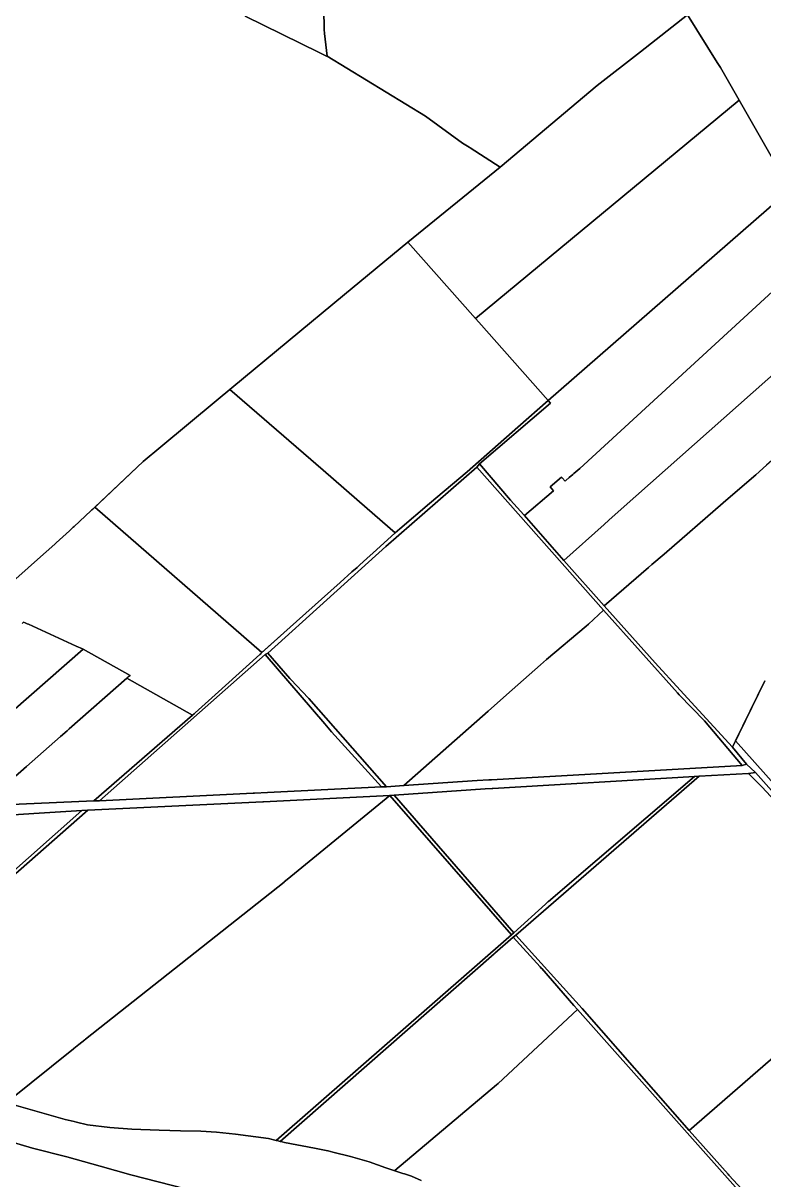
# Model space of a CAD drawing. Header units: metres. Extents: x 3 to 1005126, y 39 to 4383651.
# Drawn here: x 485917 to 486588, y 4370347 to 4371396 of the extents above; entities that cross this region are included whole.
import ezdxf

# ---------------------------------------------------------------- set-up
doc = ezdxf.new("R2010")
doc.units = ezdxf.units.M
doc.header["$MEASUREMENT"] = 0
doc.layers.add('TM_Llucmajor', color=7, linetype='Continuous')

msp = doc.modelspace()

# ---------------------------------------------------------------- linework, layer by layer
at = {"layer": 'TM_Llucmajor', "linetype": 'Continuous', "flags": 128}
for points in [[(486189.6, 4371409), (486189.9, 4371388.7), (486190.1, 4371387.1), (486190.2, 4371386.1), (486192.4, 4371365.5), (486192, 4371365.7), (486185.4, 4371368.9), (486118.4, 4371401.9)], [(486518.8, 4371403.1), (486476.1, 4371369.6), (486437, 4371339.1), (486349.3, 4371265.1), (486322, 4371282.5), (486321.2, 4371283), (486315.2, 4371286.8), (486281.5, 4371311.1), (486192.4, 4371365.5), (486190.2, 4371386.1), (486190.1, 4371387.1), (486189.9, 4371388.7), (486189.6, 4371409)], [(486657.8, 4371413.7), (486644.4, 4371357.1), (486639.8, 4371337.4), (486631.4, 4371302.1), (486623.5, 4371268.7), (486623.1, 4371266.8), (486614.1, 4371228.8), (486607.5, 4371225.5), (486602, 4371236.4), (486598.3, 4371268.7), (486565.6, 4371325.8), (486549.8, 4371353.2), (486548.6, 4371355.3), (486545.7, 4371359.9), (486518.8, 4371403.1)], [(486118.4, 4371401.9), (486185.4, 4371368.9), (486192, 4371365.7), (486192.4, 4371365.5), (486281.5, 4371311.1), (486315.2, 4371286.8), (486321.2, 4371283), (486322, 4371282.5), (486349.3, 4371265.1), (486265.7, 4371197), (486208.3, 4371149.6), (486106.1, 4371065.1), (486091.9, 4371053.2), (486041.9, 4371011.6), (486026, 4370998.3), (485980.3, 4370955.2), (485979.4, 4370954.4), (485978.6, 4370953.7), (485963.5, 4370939.5), (485962.7, 4370938.7), (485959.1, 4370935.4), (485947.3, 4370924.6), (485946, 4370923.5), (485930.2, 4370909.5), (485882.2, 4370866.9)], [(486588.8, 4370799.7), (486559.5, 4370739.4), (486512.2, 4370791.2), (486489.6, 4370815.9), (486489.6, 4370815.9), (486443.5, 4370867.6), (486483.4, 4370902.2), (486486.5, 4370905), (486497.6, 4370914.5), (486551.1, 4370960.9), (486574.5, 4370981.1), (486580.7, 4370986.4), (486590.3, 4370994.9)], [(485882.2, 4370866.9), (485930.2, 4370909.5), (485946, 4370923.5), (485947.3, 4370924.6), (485959.1, 4370935.4), (485962.7, 4370938.7), (485963.5, 4370939.5), (485978.6, 4370953.7), (485979.4, 4370954.4), (485980.3, 4370955.2), (485982.2, 4370957.1), (486133.5, 4370825.2), (486132.9, 4370824.6), (486132.5, 4370824.2), (486131.6, 4370823.4), (486091, 4370786.9), (486073.1, 4370770.7), (486072, 4370769.8), (486070.6, 4370768.6), (486011.2, 4370802), (486012.4, 4370803.1), (486014.1, 4370804.5), (485971.6, 4370828.3), (485970.9, 4370828.6), (485965.4, 4370831.1), (485922.1, 4370850.8), (485921, 4370851.3), (485919.2, 4370852.2), (485917.7, 4370852.9), (485916.3, 4370851.6)], [(485916.3, 4370851.6), (485917.7, 4370852.9), (485919.2, 4370852.2), (485921, 4370851.3), (485922.1, 4370850.8), (485965.4, 4370831.1), (485970.9, 4370828.6), (485971.6, 4370828.3), (485907.5, 4370772.1)], [(485907.5, 4370772.1), (485971.6, 4370828.3), (486014.1, 4370804.5), (486012.4, 4370803.1), (486011.2, 4370802), (485958.8, 4370756.1), (485958.7, 4370755.9), (485957, 4370754.4), (485951.2, 4370749.3), (485920.3, 4370722.1), (485879.7, 4370686.3)], [(486689.6, 4370602.3), (486562.4, 4370745.3), (486588.8, 4370799.7)], [(486740.8, 4370535.9), (486580.3, 4370716.4), (486572.2, 4370724.2), (486559.5, 4370739.4), (486562.4, 4370745.3), (486689.6, 4370602.3)], [(485879.7, 4370686.3), (485981.3, 4370690.9), (485986.3, 4370691), (486125.5, 4370697.8), (486126.8, 4370697.9), (486138.5, 4370698.4), (486241.6, 4370703.5), (486246.3, 4370703.7), (486261.9, 4370704.8), (486328.4, 4370709.2), (486338.9, 4370709.9), (486341.2, 4370710), (486568.3, 4370723), (486572.2, 4370724.2), (486580.3, 4370716.4), (486580.3, 4370716.4), (486574.1, 4370715.5), (486529.4, 4370713.2), (486525, 4370713), (486342.6, 4370702.1), (486342, 4370702.1), (486335.7, 4370701.6), (486253.2, 4370696.1), (486249.2, 4370695.8), (486134.9, 4370690), (486134.3, 4370690), (485975.8, 4370682.3), (485970.5, 4370682.1), (485926.9, 4370679.4), (485871.1, 4370675.9)], [(485859.9, 4370580.7), (485975.8, 4370682.3), (486134.3, 4370690), (486134.9, 4370690), (486249.2, 4370695.8), (486156.3, 4370619.7), (486153.7, 4370617.5), (486153.5, 4370617.3), (485973.7, 4370474.9), (485973.2, 4370474.4), (485967.8, 4370470.2), (485963.2, 4370466.5), (485962.9, 4370466.3), (485904.6, 4370419.4)], [(485904.6, 4370419.4), (485962.9, 4370466.3), (485963.2, 4370466.5), (485967.8, 4370470.2), (485973.2, 4370474.4), (485973.7, 4370474.9), (486153.5, 4370617.3), (486153.7, 4370617.5), (486156.3, 4370619.7), (486249.2, 4370695.8), (486359.3, 4370569.6), (486146.5, 4370383.2), (486139.5, 4370384.9), (486109.6, 4370389), (486092.4, 4370390.7), (486078.2, 4370391.5), (486059.7, 4370392), (486040.4, 4370392.5), (486015.8, 4370393.5), (485995.8, 4370395), (485975.4, 4370397.2), (485965.5, 4370399.7), (485963.4, 4370400.2), (485955.3, 4370402.2), (485911.1, 4370414.8)], [(486584.3, 4370321.6), (486556.3, 4370351.7), (486555.6, 4370352.5), (486555.6, 4370352.5), (486520.2, 4370392.1), (486713.7, 4370560.4), (486882.4, 4370370.3), (486883.9, 4370368.5), (486954.8, 4370289.7)], [(486277.7, 4370347), (486268.8, 4370350.8), (486262.5, 4370352.8), (486261, 4370353.2), (486261, 4370353.2), (486253.7, 4370355.7), (486253.9, 4370355.9), (486346, 4370433.7), (486347.3, 4370434.7), (486419.1, 4370501.7), (486581.5, 4370319.1)], [(485911.1, 4370414.8), (485955.3, 4370402.2), (485963.4, 4370400.2), (485965.5, 4370399.7), (485975.4, 4370397.2), (485995.8, 4370395), (486015.8, 4370393.5), (486040.4, 4370392.5), (486059.7, 4370392), (486078.2, 4370391.5), (486092.4, 4370390.7), (486109.6, 4370389), (486139.5, 4370384.9), (486146.5, 4370383.2), (486148.3, 4370382.7), (486150, 4370382.3), (486151.8, 4370381.8), (486154, 4370381.3), (486181, 4370376.2), (486193, 4370373.6), (486193.3, 4370373.6), (486197.7, 4370372.5), (486213.7, 4370368.6), (486230.7, 4370363.8), (486245.8, 4370358.4), (486253.7, 4370355.7), (486261, 4370353.2), (486262.5, 4370352.8), (486268.8, 4370350.8), (486277.7, 4370347)], [(485903.5, 4370382.7), (485925.8, 4370376.1), (485956.7, 4370368.2), (485986.9, 4370359.8), (486014.7, 4370352.1), (486064.4, 4370339.2)], [(486064.4, 4370339.2), (486014.7, 4370352.1), (485986.9, 4370359.8), (485956.7, 4370368.2), (485925.8, 4370376.1), (485903.5, 4370382.7)]]:
    msp.add_lwpolyline(points, dxfattribs=at)
for points in [[(486326.8, 4371128), (486265.7, 4371197), (486349.3, 4371265.1), (486437, 4371339.1), (486476.1, 4371369.6), (486518.8, 4371403.1), (486545.7, 4371359.9), (486548.6, 4371355.3), (486549.8, 4371353.2), (486565.6, 4371325.8), (486326.8, 4371128)], [(486329.8, 4371124.7), (486326.8, 4371128), (486565.6, 4371325.8), (486598.3, 4371268.7), (486602, 4371236.4), (486392.7, 4371053.6), (486329.8, 4371124.7)], [(486371.2, 4370949.3), (486370.7, 4370949.9), (486358.6, 4370963.2), (486330.5, 4370996.1), (486394.7, 4371051.2), (486392.7, 4371053.6), (486602, 4371236.4), (486629.1, 4371183.3), (486629.2, 4371183.2), (486421.3, 4370991.9), (486416, 4370987.4), (486415, 4370986.5), (486411.8, 4370983.8), (486408.6, 4370981), (486407.9, 4370980.5), (486405.3, 4370983.5), (486404.7, 4370984.2), (486394.5, 4370975.5), (486397.6, 4370971.8), (486371.2, 4370949.3)], [(486106.1, 4371065.1), (486208.3, 4371149.6), (486265.7, 4371197), (486326.8, 4371128), (486329.8, 4371124.7), (486392.7, 4371053.6), (486365.1, 4371029.3), (486319.4, 4370989), (486285.3, 4370960.2), (486258.3, 4370937.4), (486254.2, 4370933.7), (486228.8, 4370955.8), (486188.9, 4370990.4), (486104.4, 4371063.7), (486106.1, 4371065.1)], [(486629.2, 4371183.2), (486657.9, 4371131.9), (486458.7, 4370955.1), (486447.7, 4370945.3), (486443.3, 4370941.3), (486406.8, 4370908.7), (486371.2, 4370949.3), (486397.6, 4370971.8), (486394.5, 4370975.5), (486404.7, 4370984.2), (486405.3, 4370983.5), (486407.9, 4370980.5), (486408.6, 4370981), (486411.8, 4370983.8), (486415, 4370986.5), (486416, 4370987.4), (486421.3, 4370991.9), (486629.2, 4371183.2)], [(486443.5, 4370867.6), (486406.8, 4370908.7), (486443.3, 4370941.3), (486447.7, 4370945.3), (486458.7, 4370955.1), (486657.9, 4371131.9), (486687.8, 4371080.3), (486675.7, 4371069.7), (486665, 4371060.3), (486590.3, 4370994.9), (486580.7, 4370986.4), (486574.5, 4370981.1), (486551.1, 4370960.9), (486497.6, 4370914.5), (486486.5, 4370905), (486483.4, 4370902.2), (486443.5, 4370867.6)], [(486133.5, 4370825.2), (485982.2, 4370957.1), (486026, 4370998.3), (486041.9, 4371011.6), (486091.9, 4371053.2), (486104.4, 4371063.7), (486188.9, 4370990.4), (486228.8, 4370955.8), (486254.2, 4370933.7), (486237.2, 4370918.4), (486225.5, 4370907.8), (486221.7, 4370904.4), (486219.6, 4370902.4), (486215, 4370898.4), (486204.2, 4370888.7), (486164.9, 4370853.5), (486159, 4370848.2), (486133.5, 4370825.2)], [(485981.3, 4370690.9), (486070.6, 4370768.6), (486072, 4370769.8), (486073.1, 4370770.7), (486091, 4370786.9), (486131.6, 4370823.4), (486132.5, 4370824.2), (486132.9, 4370824.6), (486159, 4370848.2), (486164.9, 4370853.5), (486204.2, 4370888.7), (486215, 4370898.4), (486219.6, 4370902.4), (486221.7, 4370904.4), (486225.5, 4370907.8), (486237.2, 4370918.4), (486254.2, 4370933.7), (486258.3, 4370937.4), (486285.3, 4370960.2), (486319.4, 4370989), (486365.1, 4371029.3), (486392.7, 4371053.6), (486394.7, 4371051.2), (486330.5, 4370996.1), (486328.2, 4370993.2), (486245.8, 4370921.3), (486138.9, 4370824.8), (486136.4, 4370823.6), (485986.3, 4370691), (485981.3, 4370690.9)], [(486158.8, 4370801.6), (486138.9, 4370824.8), (486245.8, 4370921.3), (486328.2, 4370993.2), (486442.6, 4370863.6), (486429.3, 4370851), (486427, 4370849.1), (486391.1, 4370818.8), (486385.7, 4370814.1), (486354.9, 4370786.9), (486338.2, 4370772.1), (486261.9, 4370704.8), (486246.3, 4370703.7), (486176, 4370783.5), (486175.6, 4370784), (486159.6, 4370800.7), (486158.8, 4370801.6)], [(486442.6, 4370863.6), (486328.2, 4370993.2), (486330.5, 4370996.1), (486358.6, 4370963.2), (486370.7, 4370949.9), (486406.8, 4370908.7), (486443.5, 4370867.6), (486489.6, 4370815.9), (486512.2, 4370791.2), (486559.5, 4370739.4), (486572.2, 4370724.2), (486568.3, 4370723), (486534.1, 4370763.4), (486511.4, 4370787), (486509.8, 4370788.8), (486442.6, 4370863.6)], [(486261.9, 4370704.8), (486338.2, 4370772.1), (486354.9, 4370786.9), (486385.7, 4370814.1), (486391.1, 4370818.8), (486427, 4370849.1), (486429.3, 4370851), (486442.6, 4370863.6), (486509.8, 4370788.8), (486511.4, 4370787), (486534.1, 4370763.4), (486568.3, 4370723), (486341.2, 4370710), (486338.9, 4370709.9), (486328.4, 4370709.2), (486261.9, 4370704.8)], [(485986.3, 4370691), (486136.4, 4370823.6), (486190.5, 4370760.5), (486196.6, 4370753.4), (486241.6, 4370703.5), (486138.5, 4370698.4), (486126.8, 4370697.9), (486125.5, 4370697.8), (485986.3, 4370691)], [(486190.5, 4370760.5), (486136.4, 4370823.6), (486138.9, 4370824.8), (486158.8, 4370801.6), (486159.6, 4370800.7), (486175.6, 4370784), (486176, 4370783.5), (486246.3, 4370703.7), (486241.6, 4370703.5), (486196.6, 4370753.4), (486190.5, 4370760.5)], [(485879.7, 4370686.3), (485920.3, 4370722.1), (485951.2, 4370749.3), (485957, 4370754.4), (485958.7, 4370755.9), (485958.8, 4370756.1), (486011.2, 4370802), (486070.6, 4370768.6), (485981.3, 4370690.9), (485879.7, 4370686.3)], [(486423.4, 4370502.8), (486363.4, 4370569.2), (486529.4, 4370713.2), (486574.1, 4370715.5), (486585.2, 4370704.4), (486586.3, 4370703.2), (486639.1, 4370646.1), (486651.8, 4370632.4), (486652.4, 4370631.8), (486713.7, 4370560.4), (486520.2, 4370392.1), (486423.4, 4370502.8)], [(486585.2, 4370704.4), (486574.1, 4370715.5), (486580.3, 4370716.4), (486740.8, 4370535.9), (486785.3, 4370486), (486844.1, 4370419.9), (486865.1, 4370395.6), (486866.5, 4370394), (486896.4, 4370359.5), (486897.8, 4370357.8), (486958, 4370291.8), (486955.1, 4370289.9), (486954.8, 4370289.7), (486883.9, 4370368.5), (486882.4, 4370370.3), (486713.7, 4370560.4), (486652.4, 4370631.8), (486651.8, 4370632.4), (486639.1, 4370646.1), (486586.3, 4370703.2), (486585.2, 4370704.4)], [(486148.3, 4370382.7), (486146.5, 4370383.2), (486359.3, 4370569.6), (486361.7, 4370571.4), (486390.2, 4370597.3), (486392.7, 4370599.6), (486393, 4370599.8), (486525, 4370713), (486529.4, 4370713.2), (486363.4, 4370569.2), (486361.1, 4370567.3), (486344.4, 4370552.7), (486343.8, 4370552.2), (486150, 4370382.3), (486148.3, 4370382.7)], [(486361.7, 4370571.4), (486253.2, 4370696.1), (486335.7, 4370701.6), (486342, 4370702.1), (486342.6, 4370702.1), (486525, 4370713), (486393, 4370599.8), (486392.7, 4370599.6), (486390.2, 4370597.3), (486361.7, 4370571.4)], [(486359.3, 4370569.6), (486249.2, 4370695.8), (486253.2, 4370696.1), (486361.7, 4370571.4), (486359.3, 4370569.6)], [(485814, 4370624.8), (485813.1, 4370626.7), (485852, 4370662.8), (485857.1, 4370666.3), (485879.7, 4370686.3), (485871.1, 4370675.9), (485926.9, 4370679.4), (485970.5, 4370682.1), (485898.1, 4370617.7), (485890.1, 4370610.5), (485812.3, 4370623.3), (485814, 4370624.8)], [(485734.1, 4370468.6), (485731.2, 4370469.7), (485732.3, 4370470.5), (485788.5, 4370522), (485818.6, 4370548.7), (485890.1, 4370610.5), (485898.1, 4370617.7), (485970.5, 4370682.1), (485975.8, 4370682.3), (485859.9, 4370580.7), (485855.7, 4370577), (485837, 4370560.2), (485804.5, 4370530.8), (485799.8, 4370526.6), (485761.9, 4370493.1), (485734.1, 4370468.6)], [(486151.8, 4370381.8), (486150, 4370382.3), (486343.8, 4370552.2), (486344.4, 4370552.7), (486361.1, 4370567.3), (486385.3, 4370540.5), (486386.6, 4370539.1), (486386.8, 4370538.9), (486415.8, 4370505.4), (486419.1, 4370501.7), (486347.3, 4370434.7), (486346, 4370433.7), (486253.9, 4370355.9), (486253.7, 4370355.7), (486245.8, 4370358.4), (486230.7, 4370363.8), (486213.7, 4370368.6), (486197.7, 4370372.5), (486193.3, 4370373.6), (486193, 4370373.6), (486181, 4370376.2), (486154, 4370381.3), (486151.8, 4370381.8)], [(486385.3, 4370540.5), (486361.1, 4370567.3), (486363.4, 4370569.2), (486423.4, 4370502.8), (486520.2, 4370392.1), (486555.6, 4370352.5), (486556.3, 4370351.7), (486584.3, 4370321.6), (486639.6, 4370260.2), (486633.8, 4370261.2), (486581.5, 4370319.1), (486419.1, 4370501.7), (486415.8, 4370505.4), (486386.8, 4370538.9), (486386.6, 4370539.1), (486385.3, 4370540.5)]]:
    msp.add_lwpolyline(points, close=True, dxfattribs=at)

doc.saveas('drawing.dxf')
